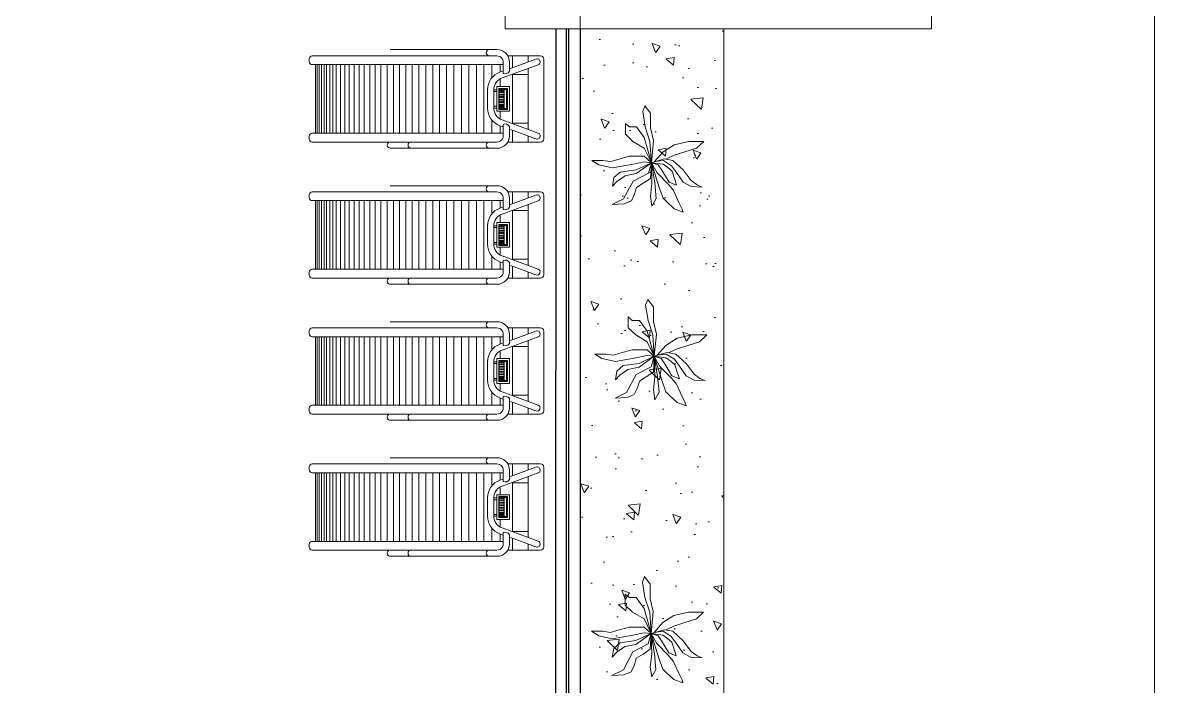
# Model space of a CAD drawing. Header units: metres. Extents: x -2 to 3328848, y -2 to 2725060.
# Drawn here: x 1663100.3 to 1663191, y 1362472.2 to 1362525.4 of the extents above; entities that cross this region are included whole.
import ezdxf

# ---------------------------------------------------------------- set-up
doc = ezdxf.new("R2010")
doc.units = ezdxf.units.M
doc.layers.get('0').update_dxf_attribs({"color": 253, "lineweight": 0})
for name, color, linetype, lineweight in [('arbolesss', 253, 'Continuous', 0), ('FIJO', 253, 'Continuous', 0), ('NOFIJO', 253, 'Continuous', 0), ('ventanas', 253, 'Continuous', 30)]:
    doc.layers.add(name, color=color, linetype=linetype, lineweight=lineweight)

# ---------------------------------------------------------------- blocks, each defined once
blk = doc.blocks.new('plantas 1')
for p, q in [((309.239, 154.758), (309.167, 154.643)), ((309.239, 154.58), (309.239, 154.758)), ((309.167, 154.643), (309.119, 154.427)), ((309.221, 154.456), (309.239, 154.58)), ((308.621, 154.249), (308.531, 154.432)), ((308.531, 154.432), (308.543, 154.24)), ((308.963, 154.403), (308.825, 154.427)), ((308.825, 154.427), (308.903, 154.355)), ((309.053, 154.302), (308.963, 154.403)), ((309.119, 154.427), (309.173, 154.124)), ((309.251, 154.355), (309.221, 154.456)), ((308.543, 154.24), (308.591, 154.124)), ((308.909, 154.096), (308.621, 154.249)), ((308.903, 154.355), (308.993, 154.225)), ((308.993, 154.225), (309.029, 154.048)), ((309.089, 154.048), (309.053, 154.302)), ((309.305, 154.158), (309.251, 154.355)), ((309.545, 154.1), (309.659, 154.22)), ((309.659, 154.22), (309.833, 154.22)), ((309.833, 154.22), (309.779, 154.158)), ((308.591, 154.124), (308.699, 154.072)), ((308.699, 154.072), (308.807, 154.043)), ((308.807, 154.043), (308.873, 153.932)), ((309.035, 153.851), (308.909, 154.096)), ((309.029, 154.048), (309.203, 153.803)), ((309.203, 153.803), (309.089, 154.048)), ((309.173, 154.124), (309.215, 153.918)), ((309.305, 153.918), (309.305, 154.158)), ((309.437, 153.918), (309.545, 154.1)), ((309.779, 154.043), (309.605, 153.918)), ((309.779, 154.158), (309.779, 154.043)), ((308.873, 153.932), (308.951, 153.817)), ((309.203, 153.803), (309.035, 153.851)), ((309.305, 153.918), (309.203, 153.803)), ((309.215, 153.918), (309.203, 153.803)), ((309.437, 153.918), (309.203, 153.803)), ((309.605, 153.918), (309.203, 153.803)), ((309.545, 153.827), (309.779, 153.904)), ((309.779, 153.904), (310.025, 153.942)), ((310.115, 153.908), (309.995, 153.817)), ((310.025, 153.942), (310.115, 153.908)), ((308.507, 153.793), (308.663, 153.817)), ((308.627, 153.726), (308.507, 153.793)), ((308.879, 153.75), (308.627, 153.726)), ((308.807, 153.678), (308.633, 153.616)), ((308.663, 153.817), (308.873, 153.793)), ((309.203, 153.803), (308.807, 153.678)), ((308.849, 153.524), (309.041, 153.712)), ((308.873, 153.793), (309.203, 153.803)), ((309.203, 153.803), (308.879, 153.75)), ((308.951, 153.817), (309.203, 153.803)), ((309.041, 153.712), (309.203, 153.803)), ((309.167, 153.692), (309.083, 153.635)), ((309.203, 153.803), (309.167, 153.692)), ((309.179, 153.616), (309.203, 153.803)), ((309.203, 153.803), (309.545, 153.827)), ((309.203, 153.803), (309.263, 153.596)), ((309.557, 153.769), (309.203, 153.803)), ((309.239, 153.611), (309.221, 153.755)), ((309.221, 153.755), (309.377, 153.616)), ((309.761, 153.817), (309.557, 153.769)), ((309.995, 153.817), (309.761, 153.817)), ((308.579, 153.563), (308.465, 153.438)), ((308.633, 153.616), (308.579, 153.563)), ((308.759, 153.448), (308.849, 153.524)), ((308.891, 153.52), (308.843, 153.4)), ((309.083, 153.635), (308.891, 153.52)), ((308.915, 153.424), (309.065, 153.472)), ((309.047, 153.4), (309.155, 153.481)), ((309.065, 153.472), (309.125, 153.539)), ((309.125, 153.539), (309.179, 153.616)), ((309.155, 153.481), (309.239, 153.611)), ((309.263, 153.596), (309.239, 153.457)), ((309.323, 153.438), (309.263, 153.563)), ((309.377, 153.616), (309.491, 153.438)), ((308.465, 153.438), (308.411, 153.294)), ((308.411, 153.294), (308.459, 153.308)), ((308.459, 153.308), (308.567, 153.361)), ((308.567, 153.361), (308.759, 153.448)), ((308.819, 153.164), (308.891, 153.294)), ((308.843, 153.4), (308.915, 153.424)), ((308.891, 153.294), (309.047, 153.4)), ((309.089, 153.294), (308.915, 153.164)), ((309.239, 153.457), (309.089, 153.294)), ((309.377, 153.265), (309.323, 153.438)), ((309.491, 153.438), (309.545, 153.203)), ((308.813, 152.987), (308.819, 153.164)), ((308.915, 153.164), (308.843, 153.064)), ((309.437, 153.078), (309.377, 153.265)), ((309.545, 153.203), (309.545, 152.963)), ((308.843, 153.064), (308.813, 152.987)), ((309.545, 152.963), (309.437, 153.078))]:
    blk.add_line(p, q)

msp = doc.modelspace()

# ---------------------------------------------------------------- hatches: boundary and pattern name
at = {"ltscale": 0.02, "true_color": 0x136734}
h = msp.add_hatch(dxfattribs=at)
h.set_pattern_fill('AR-CONC', color=116, scale=0.04, angle=90)
h.set_pattern_definition([(140, (1689534.059, 1346165.974), (0.6375634, 7.2873868), [0.762, -8.382]), (85, (1689534.059, 1346165.974), (-7.6422738, -1.4097369), [0.6096, -6.7056234]), (190.451445, (1689534.112, 1346166.581), (-7.00471, 5.8776499), [0.6476004, -7.1236098]), (136.1842, (1689532.027, 1346165.974), (1.681693, 10.8431616), [1.143, -12.573]), (186.635558, (1689532.167, 1346166.877), (-9.897045, 9.4961654), [0.971401, -10.6854243]), (81.18415, (1689532.027, 1346165.974), (-9.897045, 9.4961654), [0.9143987, -10.0583893]), (111, (1689532.535, 1346166.99), (4.0906079, 6.0645757), [0.762, -8.382]), (56, (1689532.535, 1346166.99), (-7.3675186, 2.4720811), [0.6096, -6.7056]), (161.451445, (1689532.876, 1346167.495), (-3.2769108, 8.5366568), [0.6476004, -7.1235975]), (127.5, (1689534.0588, 1346165.9738), (-3.38220155, 0.12354413), [0, -6.62432, 0, -6.8072, 0, -6.731]), (97.5, (1689534.0588, 1346165.9738), (-4.007223, 2.6727865), [0, -3.88112, 0, -6.47192, 0, -2.5654]), (57.5, (1689534.0588, 1346163.708), (0.22914976, 5.4236238), [0, -2.54, 0, -7.9248, 0, -10.5156]), (47.5, (1689534.059, 1346162.692), (-1.01705964, 5.92516726), [0, -3.302, 0, -5.26288, 0, -7.4676])])
h.paths.add_polyline_path([(1663145.002, 1362414.942), (1663156.512, 1362414.942), (1663156.512, 1362524.932), (1663145.002, 1362524.935)])

# ---------------------------------------------------------------- linework, layer by layer
at = {"ltscale": 0.02}
for p, q in [((1663191.022, 1362379.935), (1663191.022, 1362599.935)), ((1663191.022, 1362524.935), (1663191.022, 1362543.935)), ((1663173.149, 1362524.927), (1663173.148, 1362527.435)), ((1663145.002, 1362524.935), (1663173.149, 1362524.927))]:
    msp.add_line(p, q, dxfattribs=at)
msp.add_line((1663143.004, 1362454.935), (1663143.064, 1362524.935))
msp.add_lwpolyline([(1663191.022, 1362379.935), (1663191.022, 1362599.935), (1662791.022, 1362599.935), (1662791.022, 1362379.935)], close=True)
msp.add_lwpolyline([(1663145.002, 1362414.942), (1663145.002, 1362524.935), (1663156.512, 1362524.932), (1663156.512, 1362414.942)], close=True, dxfattribs=at)
at = {"layer": 'FIJO'}
for p, q in [((1663139.586, 1362521.837), (1663139.586, 1362522.77)), ((1663140.836, 1362522.292), (1663140.836, 1362522.77)), ((1663123.786, 1362516.57), (1663123.786, 1362522.07)), ((1663123.936, 1362522.07), (1663123.936, 1362516.57)), ((1663124.086, 1362522.07), (1663124.086, 1362516.57)), ((1663124.286, 1362522.07), (1663124.286, 1362516.57)), ((1663124.486, 1362522.07), (1663124.486, 1362516.57)), ((1663124.686, 1362522.07), (1663124.686, 1362516.57)), ((1663124.936, 1362522.07), (1663124.936, 1362516.57)), ((1663125.186, 1362522.07), (1663125.186, 1362516.57)), ((1663125.436, 1362522.07), (1663125.436, 1362516.57)), ((1663125.786, 1362522.07), (1663125.786, 1362516.57)), ((1663126.136, 1362522.07), (1663126.136, 1362516.57)), ((1663126.486, 1362522.07), (1663126.486, 1362516.57)), ((1663126.886, 1362522.07), (1663126.886, 1362516.57)), ((1663127.286, 1362522.07), (1663127.286, 1362516.57)), ((1663127.686, 1362522.07), (1663127.686, 1362516.57)), ((1663128.136, 1362522.07), (1663128.136, 1362516.57)), ((1663128.586, 1362522.07), (1663128.586, 1362516.57)), ((1663129.036, 1362522.07), (1663129.036, 1362516.57)), ((1663129.536, 1362522.07), (1663129.536, 1362516.57)), ((1663130.036, 1362522.07), (1663130.036, 1362516.57)), ((1663130.536, 1362522.07), (1663130.536, 1362516.57)), ((1663131.036, 1362522.07), (1663131.036, 1362516.57)), ((1663131.536, 1362522.07), (1663131.536, 1362516.57)), ((1663132.086, 1362522.07), (1663132.086, 1362516.57)), ((1663132.636, 1362522.07), (1663132.636, 1362516.548)), ((1663133.186, 1362522.07), (1663133.186, 1362516.569)), ((1663133.736, 1362522.07), (1663133.736, 1362516.57)), ((1663134.286, 1362522.07), (1663134.286, 1362516.57)), ((1663134.886, 1362522.07), (1663134.886, 1362516.57)), ((1663135.486, 1362522.07), (1663135.486, 1362516.57)), ((1663136.086, 1362522.07), (1663136.086, 1362516.57)), ((1663136.686, 1362522.07), (1663136.686, 1362516.57)), ((1663137.286, 1362522.07), (1663137.286, 1362516.57)), ((1663137.936, 1362522.07), (1663137.936, 1362521.022)), ((1663138.586, 1362522.07), (1663138.586, 1362521.473)), ((1663138.586, 1362520.925), (1663138.586, 1362520.309)), ((1663139.586, 1362517.334), (1663139.586, 1362521.305)), ((1663140.836, 1362521.27), (1663139.586, 1362521.27)), ((1663138.336, 1362519.909), (1663138.086, 1362519.909)), ((1663138.336, 1362518.73), (1663138.086, 1362518.73)), ((1663138.586, 1362518.33), (1663138.586, 1362517.714)), ((1663137.936, 1362517.617), (1663137.936, 1362516.57)), ((1663138.586, 1362517.166), (1663138.586, 1362516.57)), ((1663140.836, 1362517.37), (1663139.586, 1362517.37)), ((1663139.586, 1362516.802), (1663139.586, 1362515.87)), ((1663140.836, 1362516.347), (1663140.836, 1362515.87)), ((1663139.586, 1362510.937), (1663139.586, 1362511.87)), ((1663140.836, 1362511.392), (1663140.836, 1362511.87)), ((1663123.786, 1362505.67), (1663123.786, 1362511.17)), ((1663123.936, 1362511.17), (1663123.936, 1362505.67)), ((1663124.086, 1362511.17), (1663124.086, 1362505.67)), ((1663124.286, 1362511.17), (1663124.286, 1362505.67)), ((1663124.486, 1362511.17), (1663124.486, 1362505.67)), ((1663124.686, 1362511.17), (1663124.686, 1362505.67)), ((1663124.936, 1362511.17), (1663124.936, 1362505.67)), ((1663125.186, 1362511.17), (1663125.186, 1362505.67)), ((1663125.436, 1362511.17), (1663125.436, 1362505.67)), ((1663125.786, 1362511.17), (1663125.786, 1362505.67)), ((1663126.136, 1362511.17), (1663126.136, 1362505.67)), ((1663126.486, 1362511.17), (1663126.486, 1362505.67)), ((1663126.886, 1362511.17), (1663126.886, 1362505.67)), ((1663127.286, 1362511.17), (1663127.286, 1362505.67)), ((1663127.686, 1362511.17), (1663127.686, 1362505.67)), ((1663128.136, 1362511.17), (1663128.136, 1362505.67)), ((1663128.586, 1362511.17), (1663128.586, 1362505.67)), ((1663129.036, 1362511.17), (1663129.036, 1362505.67)), ((1663129.536, 1362511.17), (1663129.536, 1362505.67)), ((1663130.036, 1362511.17), (1663130.036, 1362505.67)), ((1663130.536, 1362511.17), (1663130.536, 1362505.67)), ((1663131.036, 1362511.17), (1663131.036, 1362505.67)), ((1663131.536, 1362511.17), (1663131.536, 1362505.67)), ((1663132.086, 1362511.17), (1663132.086, 1362505.67)), ((1663132.636, 1362511.17), (1663132.636, 1362505.648)), ((1663133.186, 1362511.17), (1663133.186, 1362505.669)), ((1663133.736, 1362511.17), (1663133.736, 1362505.67)), ((1663134.286, 1362511.17), (1663134.286, 1362505.67)), ((1663134.886, 1362511.17), (1663134.886, 1362505.67)), ((1663135.486, 1362511.17), (1663135.486, 1362505.67)), ((1663136.086, 1362511.17), (1663136.086, 1362505.67)), ((1663136.686, 1362511.17), (1663136.686, 1362505.67)), ((1663137.286, 1362511.17), (1663137.286, 1362505.67)), ((1663137.936, 1362511.17), (1663137.936, 1362510.122)), ((1663138.586, 1362511.17), (1663138.586, 1362510.573)), ((1663138.586, 1362510.025), (1663138.586, 1362509.409)), ((1663139.586, 1362506.434), (1663139.586, 1362510.405)), ((1663140.836, 1362510.37), (1663139.586, 1362510.37)), ((1663138.336, 1362509.009), (1663138.086, 1362509.009)), ((1663138.336, 1362507.83), (1663138.086, 1362507.83)), ((1663138.586, 1362507.43), (1663138.586, 1362506.814)), ((1663137.936, 1362506.717), (1663137.936, 1362505.67)), ((1663138.586, 1362506.266), (1663138.586, 1362505.67)), ((1663140.836, 1362506.47), (1663139.586, 1362506.47)), ((1663139.586, 1362505.902), (1663139.586, 1362504.97)), ((1663140.836, 1362505.447), (1663140.836, 1362504.97)), ((1663139.586, 1362500.037), (1663139.586, 1362500.97)), ((1663140.836, 1362500.492), (1663140.836, 1362500.97)), ((1663123.786, 1362494.77), (1663123.786, 1362500.27)), ((1663123.936, 1362500.27), (1663123.936, 1362494.77)), ((1663124.086, 1362500.27), (1663124.086, 1362494.77)), ((1663124.286, 1362500.27), (1663124.286, 1362494.77)), ((1663124.486, 1362500.27), (1663124.486, 1362494.77)), ((1663124.686, 1362500.27), (1663124.686, 1362494.77)), ((1663124.936, 1362500.27), (1663124.936, 1362494.77)), ((1663125.186, 1362500.27), (1663125.186, 1362494.77)), ((1663125.436, 1362500.27), (1663125.436, 1362494.77)), ((1663125.786, 1362500.27), (1663125.786, 1362494.77)), ((1663126.136, 1362500.27), (1663126.136, 1362494.77)), ((1663126.486, 1362500.27), (1663126.486, 1362494.77)), ((1663126.886, 1362500.27), (1663126.886, 1362494.77)), ((1663127.286, 1362500.27), (1663127.286, 1362494.77)), ((1663127.686, 1362500.27), (1663127.686, 1362494.77)), ((1663128.136, 1362500.27), (1663128.136, 1362494.77)), ((1663128.586, 1362500.27), (1663128.586, 1362494.77)), ((1663129.036, 1362500.27), (1663129.036, 1362494.77)), ((1663129.536, 1362500.27), (1663129.536, 1362494.77)), ((1663130.036, 1362500.27), (1663130.036, 1362494.77)), ((1663130.536, 1362500.27), (1663130.536, 1362494.77)), ((1663131.036, 1362500.27), (1663131.036, 1362494.77)), ((1663131.536, 1362500.27), (1663131.536, 1362494.77)), ((1663132.086, 1362500.27), (1663132.086, 1362494.77)), ((1663132.636, 1362500.27), (1663132.636, 1362494.748)), ((1663133.186, 1362500.27), (1663133.186, 1362494.769)), ((1663133.736, 1362500.27), (1663133.736, 1362494.77)), ((1663134.286, 1362500.27), (1663134.286, 1362494.77)), ((1663134.886, 1362500.27), (1663134.886, 1362494.77)), ((1663135.486, 1362500.27), (1663135.486, 1362494.77)), ((1663136.086, 1362500.27), (1663136.086, 1362494.77)), ((1663136.686, 1362500.27), (1663136.686, 1362494.77)), ((1663137.286, 1362500.27), (1663137.286, 1362494.77)), ((1663137.936, 1362500.27), (1663137.936, 1362499.222)), ((1663138.586, 1362500.27), (1663138.586, 1362499.673)), ((1663138.586, 1362499.125), (1663138.586, 1362498.509)), ((1663139.586, 1362495.534), (1663139.586, 1362499.505)), ((1663140.836, 1362499.47), (1663139.586, 1362499.47)), ((1663138.336, 1362498.109), (1663138.086, 1362498.109)), ((1663138.336, 1362496.93), (1663138.086, 1362496.93)), ((1663138.586, 1362496.53), (1663138.586, 1362495.914)), ((1663137.936, 1362495.817), (1663137.936, 1362494.77)), ((1663138.586, 1362495.366), (1663138.586, 1362494.77)), ((1663140.836, 1362495.57), (1663139.586, 1362495.57)), ((1663139.586, 1362495.002), (1663139.586, 1362494.07)), ((1663140.836, 1362494.547), (1663140.836, 1362494.07)), ((1663139.586, 1362489.137), (1663139.586, 1362490.07)), ((1663140.836, 1362489.592), (1663140.836, 1362490.07)), ((1663123.786, 1362483.87), (1663123.786, 1362489.37)), ((1663123.936, 1362489.37), (1663123.936, 1362483.87)), ((1663124.086, 1362489.37), (1663124.086, 1362483.87)), ((1663124.286, 1362489.37), (1663124.286, 1362483.87)), ((1663124.486, 1362489.37), (1663124.486, 1362483.87)), ((1663124.686, 1362489.37), (1663124.686, 1362483.87)), ((1663124.936, 1362489.37), (1663124.936, 1362483.87)), ((1663125.186, 1362489.37), (1663125.186, 1362483.87)), ((1663125.436, 1362489.37), (1663125.436, 1362483.87)), ((1663125.786, 1362489.37), (1663125.786, 1362483.87)), ((1663126.136, 1362489.37), (1663126.136, 1362483.87)), ((1663126.486, 1362489.37), (1663126.486, 1362483.87)), ((1663126.886, 1362489.37), (1663126.886, 1362483.87)), ((1663127.286, 1362489.37), (1663127.286, 1362483.87)), ((1663127.686, 1362489.37), (1663127.686, 1362483.87)), ((1663128.136, 1362489.37), (1663128.136, 1362483.87)), ((1663128.586, 1362489.37), (1663128.586, 1362483.87)), ((1663129.036, 1362489.37), (1663129.036, 1362483.87)), ((1663129.536, 1362489.37), (1663129.536, 1362483.87)), ((1663130.036, 1362489.37), (1663130.036, 1362483.87)), ((1663130.536, 1362489.37), (1663130.536, 1362483.87)), ((1663131.036, 1362489.37), (1663131.036, 1362483.87)), ((1663131.536, 1362489.37), (1663131.536, 1362483.87)), ((1663132.086, 1362489.37), (1663132.086, 1362483.87)), ((1663132.636, 1362489.37), (1663132.636, 1362483.848)), ((1663133.186, 1362489.37), (1663133.186, 1362483.869)), ((1663133.736, 1362489.37), (1663133.736, 1362483.87)), ((1663134.286, 1362489.37), (1663134.286, 1362483.87)), ((1663134.886, 1362489.37), (1663134.886, 1362483.87)), ((1663135.486, 1362489.37), (1663135.486, 1362483.87)), ((1663136.086, 1362489.37), (1663136.086, 1362483.87)), ((1663136.686, 1362489.37), (1663136.686, 1362483.87)), ((1663137.286, 1362489.37), (1663137.286, 1362483.87)), ((1663137.936, 1362489.37), (1663137.936, 1362488.322)), ((1663138.586, 1362489.37), (1663138.586, 1362488.773)), ((1663138.586, 1362488.225), (1663138.586, 1362487.609)), ((1663139.586, 1362484.634), (1663139.586, 1362488.605)), ((1663140.836, 1362488.57), (1663139.586, 1362488.57)), ((1663138.336, 1362487.209), (1663138.086, 1362487.209)), ((1663138.336, 1362486.03), (1663138.086, 1362486.03)), ((1663138.586, 1362485.63), (1663138.586, 1362485.014)), ((1663137.936, 1362484.917), (1663137.936, 1362483.87)), ((1663138.586, 1362484.466), (1663138.586, 1362483.87)), ((1663140.836, 1362484.67), (1663139.586, 1362484.67)), ((1663139.586, 1362484.102), (1663139.586, 1362483.17)), ((1663140.836, 1362483.647), (1663140.836, 1362483.17))]:
    msp.add_line(p, q, dxfattribs=at)
for points in [[(1663139.336, 1362521.535, -0.37383), (1663138.836, 1362521.353), (1663138.836, 1362522.27, 0.414214), (1663138.336, 1362522.77), (1663123.536, 1362522.77, 0.414214), (1663123.286, 1362522.52), (1663123.286, 1362522.32, 0.414214), (1663123.536, 1362522.07), (1663138.836, 1362522.07)], [(1663139.336, 1362521.535), (1663139.336, 1362522.27, 0.414214), (1663138.336, 1362523.27), (1663129.786, 1362523.27)], [(1663138.336, 1362520.059), (1663138.086, 1362520.059, -0.315299), (1663138.744, 1362520.999), (1663141.632, 1362522.05, 1), (1663141.461, 1362522.52), (1663139.336, 1362521.746)], [(1663139.202, 1362522.77), (1663141.836, 1362522.77, -0.414214), (1663142.086, 1362522.52), (1663142.086, 1362519.32), (1663142.086, 1362516.12, -0.414214), (1663141.836, 1362515.87), (1663139.202, 1362515.87)], [(1663138.836, 1362521.564), (1663138.572, 1362521.469, 0.315299), (1663137.586, 1362520.059), (1663137.586, 1362519.32), (1663137.586, 1362518.58, 0.315299), (1663138.572, 1362517.171), (1663138.836, 1362517.075)], [(1663138.086, 1362518.58, 0.315299), (1663138.744, 1362517.641), (1663141.632, 1362516.59, -1), (1663141.461, 1362516.12), (1663139.336, 1362516.893)], [(1663138.836, 1362516.57), (1663123.536, 1362516.57, 0.414214), (1663123.286, 1362516.32), (1663123.286, 1362516.12, 0.414214), (1663123.536, 1362515.87), (1663138.336, 1362515.87, 0.414214), (1663138.836, 1362516.37), (1663138.836, 1362517.286, -0.37383), (1663139.336, 1362517.104), (1663139.336, 1362516.37)], [(1663129.786, 1362515.87, 1), (1663129.786, 1362515.37), (1663138.336, 1362515.37, 0.414214), (1663139.336, 1362516.37)], [(1663139.336, 1362510.635, -0.37383), (1663138.836, 1362510.453), (1663138.836, 1362511.37, 0.414214), (1663138.336, 1362511.87), (1663123.536, 1362511.87, 0.414214), (1663123.286, 1362511.62), (1663123.286, 1362511.42, 0.414214), (1663123.536, 1362511.17), (1663138.836, 1362511.17)], [(1663139.336, 1362510.635), (1663139.336, 1362511.37, 0.414214), (1663138.336, 1362512.37), (1663129.786, 1362512.37)], [(1663138.336, 1362509.159), (1663138.086, 1362509.159, -0.315299), (1663138.744, 1362510.099), (1663141.632, 1362511.15, 1), (1663141.461, 1362511.62), (1663139.336, 1362510.846)], [(1663139.202, 1362511.87), (1663141.836, 1362511.87, -0.414214), (1663142.086, 1362511.62), (1663142.086, 1362508.42), (1663142.086, 1362505.22, -0.414214), (1663141.836, 1362504.97), (1663139.202, 1362504.97)], [(1663138.836, 1362510.664), (1663138.572, 1362510.569, 0.315299), (1663137.586, 1362509.159), (1663137.586, 1362508.42), (1663137.586, 1362507.68, 0.315299), (1663138.572, 1362506.271), (1663138.836, 1362506.175)], [(1663138.086, 1362507.68, 0.315299), (1663138.744, 1362506.741), (1663141.632, 1362505.69, -1), (1663141.461, 1362505.22), (1663139.336, 1362505.993)], [(1663138.836, 1362505.67), (1663123.536, 1362505.67, 0.414214), (1663123.286, 1362505.42), (1663123.286, 1362505.22, 0.414214), (1663123.536, 1362504.97), (1663138.336, 1362504.97, 0.414214), (1663138.836, 1362505.47), (1663138.836, 1362506.386, -0.37383), (1663139.336, 1362506.204), (1663139.336, 1362505.47)], [(1663129.786, 1362504.97, 1), (1663129.786, 1362504.47), (1663138.336, 1362504.47, 0.414214), (1663139.336, 1362505.47)], [(1663139.336, 1362499.735, -0.37383), (1663138.836, 1362499.553), (1663138.836, 1362500.47, 0.414214), (1663138.336, 1362500.97), (1663123.536, 1362500.97, 0.414214), (1663123.286, 1362500.72), (1663123.286, 1362500.52, 0.414214), (1663123.536, 1362500.27), (1663138.836, 1362500.27)], [(1663139.336, 1362499.735), (1663139.336, 1362500.47, 0.414214), (1663138.336, 1362501.47), (1663129.786, 1362501.47)], [(1663138.336, 1362498.259), (1663138.086, 1362498.259, -0.315299), (1663138.744, 1362499.199), (1663141.632, 1362500.25, 1), (1663141.461, 1362500.72), (1663139.336, 1362499.946)], [(1663139.202, 1362500.97), (1663141.836, 1362500.97, -0.414214), (1663142.086, 1362500.72), (1663142.086, 1362497.52), (1663142.086, 1362494.32, -0.414214), (1663141.836, 1362494.07), (1663139.202, 1362494.07)], [(1663138.836, 1362499.764), (1663138.572, 1362499.669, 0.315299), (1663137.586, 1362498.259), (1663137.586, 1362497.52), (1663137.586, 1362496.78, 0.315299), (1663138.572, 1362495.371), (1663138.836, 1362495.275)], [(1663138.086, 1362496.78, 0.315299), (1663138.744, 1362495.841), (1663141.632, 1362494.79, -1), (1663141.461, 1362494.32), (1663139.336, 1362495.093)], [(1663138.836, 1362494.77), (1663123.536, 1362494.77, 0.414214), (1663123.286, 1362494.52), (1663123.286, 1362494.32, 0.414214), (1663123.536, 1362494.07), (1663138.336, 1362494.07, 0.414214), (1663138.836, 1362494.57), (1663138.836, 1362495.486, -0.37383), (1663139.336, 1362495.304), (1663139.336, 1362494.57)], [(1663129.786, 1362494.07, 1), (1663129.786, 1362493.57), (1663138.336, 1362493.57, 0.414214), (1663139.336, 1362494.57)], [(1663139.336, 1362488.835, -0.37383), (1663138.836, 1362488.653), (1663138.836, 1362489.57, 0.414214), (1663138.336, 1362490.07), (1663123.536, 1362490.07, 0.414214), (1663123.286, 1362489.82), (1663123.286, 1362489.62, 0.414214), (1663123.536, 1362489.37), (1663138.836, 1362489.37)], [(1663139.336, 1362488.835), (1663139.336, 1362489.57, 0.414214), (1663138.336, 1362490.57), (1663129.786, 1362490.57)], [(1663138.336, 1362487.359), (1663138.086, 1362487.359, -0.315299), (1663138.744, 1362488.299), (1663141.632, 1362489.35, 1), (1663141.461, 1362489.82), (1663139.336, 1362489.046)], [(1663139.202, 1362490.07), (1663141.836, 1362490.07, -0.414214), (1663142.086, 1362489.82), (1663142.086, 1362486.62), (1663142.086, 1362483.42, -0.414214), (1663141.836, 1362483.17), (1663139.202, 1362483.17)], [(1663138.836, 1362488.864), (1663138.572, 1362488.769, 0.315299), (1663137.586, 1362487.359), (1663137.586, 1362486.62), (1663137.586, 1362485.88, 0.315299), (1663138.572, 1362484.471), (1663138.836, 1362484.375)], [(1663138.086, 1362485.88, 0.315299), (1663138.744, 1362484.941), (1663141.632, 1362483.89, -1), (1663141.461, 1362483.42), (1663139.336, 1362484.193)], [(1663138.836, 1362483.87), (1663123.536, 1362483.87, 0.414214), (1663123.286, 1362483.62), (1663123.286, 1362483.42, 0.414214), (1663123.536, 1362483.17), (1663138.336, 1362483.17, 0.414214), (1663138.836, 1362483.67), (1663138.836, 1362484.586, -0.37383), (1663139.336, 1362484.404), (1663139.336, 1362483.67)], [(1663129.786, 1362483.17, 1), (1663129.786, 1362482.67), (1663138.336, 1362482.67, 0.414214), (1663139.336, 1362483.67)]]:
    msp.add_lwpolyline(points, format="xyb", dxfattribs=at)
for points in [[(1663140.836, 1362521.76), (1663140.836, 1362519.32), (1663140.836, 1362516.879)], [(1663138.086, 1362520.059), (1663138.086, 1362519.32), (1663138.086, 1362518.58), (1663138.336, 1362518.58)], [(1663140.836, 1362510.86), (1663140.836, 1362508.42), (1663140.836, 1362505.979)], [(1663138.086, 1362509.159), (1663138.086, 1362508.42), (1663138.086, 1362507.68), (1663138.336, 1362507.68)], [(1663140.836, 1362499.96), (1663140.836, 1362497.52), (1663140.836, 1362495.079)], [(1663138.086, 1362498.259), (1663138.086, 1362497.52), (1663138.086, 1362496.78), (1663138.336, 1362496.78)], [(1663140.836, 1362489.06), (1663140.836, 1362486.62), (1663140.836, 1362484.179)], [(1663138.086, 1362487.359), (1663138.086, 1362486.62), (1663138.086, 1362485.88), (1663138.336, 1362485.88)]]:
    msp.add_lwpolyline(points, dxfattribs=at)
for points in [[(1663138.336, 1362520.309), (1663139.336, 1362520.309), (1663139.336, 1362519.32), (1663139.336, 1362518.33), (1663138.336, 1362518.33), (1663138.336, 1362519.32)], [(1663139.186, 1362520.159), (1663138.486, 1362520.159), (1663138.486, 1362519.32), (1663138.486, 1362518.48), (1663139.186, 1362518.48), (1663139.186, 1362519.32)], [(1663138.611, 1362520.084), (1663138.536, 1362520.084), (1663138.536, 1362520.009), (1663138.611, 1362520.009)], [(1663138.611, 1362519.83), (1663138.536, 1362519.83), (1663138.536, 1362519.905), (1663138.611, 1362519.905)], [(1663138.611, 1362519.63), (1663138.536, 1362519.63), (1663138.536, 1362519.705), (1663138.611, 1362519.705)], [(1663138.736, 1362520.084), (1663138.661, 1362520.084), (1663138.661, 1362520.009), (1663138.736, 1362520.009)], [(1663138.736, 1362519.83), (1663138.661, 1362519.83), (1663138.661, 1362519.905), (1663138.736, 1362519.905)], [(1663138.736, 1362519.63), (1663138.661, 1362519.63), (1663138.661, 1362519.705), (1663138.736, 1362519.705)], [(1663138.861, 1362520.084), (1663138.786, 1362520.084), (1663138.786, 1362520.009), (1663138.861, 1362520.009)], [(1663138.861, 1362519.83), (1663138.786, 1362519.83), (1663138.786, 1362519.905), (1663138.861, 1362519.905)], [(1663138.861, 1362519.63), (1663138.786, 1362519.63), (1663138.786, 1362519.705), (1663138.861, 1362519.705)], [(1663139.103, 1362520.084), (1663138.911, 1362520.084), (1663138.911, 1362518.555), (1663139.103, 1362518.555)], [(1663138.611, 1362519.43), (1663138.536, 1362519.43), (1663138.536, 1362519.505), (1663138.611, 1362519.505)], [(1663138.611, 1362519.23), (1663138.536, 1362519.23), (1663138.536, 1362519.305), (1663138.611, 1362519.305)], [(1663138.611, 1362519.03), (1663138.536, 1362519.03), (1663138.536, 1362519.105), (1663138.611, 1362519.105)], [(1663138.611, 1362518.83), (1663138.536, 1362518.83), (1663138.536, 1362518.905), (1663138.611, 1362518.905)], [(1663138.611, 1362518.555), (1663138.536, 1362518.555), (1663138.536, 1362518.786), (1663138.611, 1362518.786)], [(1663138.736, 1362519.43), (1663138.661, 1362519.43), (1663138.661, 1362519.505), (1663138.736, 1362519.505)], [(1663138.736, 1362519.23), (1663138.661, 1362519.23), (1663138.661, 1362519.305), (1663138.736, 1362519.305)], [(1663138.736, 1362519.03), (1663138.661, 1362519.03), (1663138.661, 1362519.105), (1663138.736, 1362519.105)], [(1663138.736, 1362518.83), (1663138.661, 1362518.83), (1663138.661, 1362518.905), (1663138.736, 1362518.905)], [(1663138.736, 1362518.555), (1663138.661, 1362518.555), (1663138.661, 1362518.786), (1663138.736, 1362518.786)], [(1663138.861, 1362519.43), (1663138.786, 1362519.43), (1663138.786, 1362519.505), (1663138.861, 1362519.505)], [(1663138.861, 1362519.23), (1663138.786, 1362519.23), (1663138.786, 1362519.305), (1663138.861, 1362519.305)], [(1663138.861, 1362519.03), (1663138.786, 1362519.03), (1663138.786, 1362519.105), (1663138.861, 1362519.105)], [(1663138.861, 1362518.83), (1663138.786, 1362518.83), (1663138.786, 1362518.905), (1663138.861, 1362518.905)], [(1663138.861, 1362518.555), (1663138.786, 1362518.555), (1663138.786, 1362518.786), (1663138.861, 1362518.786)], [(1663138.336, 1362509.409), (1663139.336, 1362509.409), (1663139.336, 1362508.42), (1663139.336, 1362507.43), (1663138.336, 1362507.43), (1663138.336, 1362508.42)], [(1663139.186, 1362509.259), (1663138.486, 1362509.259), (1663138.486, 1362508.42), (1663138.486, 1362507.58), (1663139.186, 1362507.58), (1663139.186, 1362508.42)], [(1663138.611, 1362509.184), (1663138.536, 1362509.184), (1663138.536, 1362509.109), (1663138.611, 1362509.109)], [(1663138.611, 1362508.93), (1663138.536, 1362508.93), (1663138.536, 1362509.005), (1663138.611, 1362509.005)], [(1663138.736, 1362509.184), (1663138.661, 1362509.184), (1663138.661, 1362509.109), (1663138.736, 1362509.109)], [(1663138.736, 1362508.93), (1663138.661, 1362508.93), (1663138.661, 1362509.005), (1663138.736, 1362509.005)], [(1663138.861, 1362509.184), (1663138.786, 1362509.184), (1663138.786, 1362509.109), (1663138.861, 1362509.109)], [(1663138.861, 1362508.93), (1663138.786, 1362508.93), (1663138.786, 1362509.005), (1663138.861, 1362509.005)], [(1663139.103, 1362509.184), (1663138.911, 1362509.184), (1663138.911, 1362507.655), (1663139.103, 1362507.655)], [(1663138.611, 1362508.73), (1663138.536, 1362508.73), (1663138.536, 1362508.805), (1663138.611, 1362508.805)], [(1663138.611, 1362508.53), (1663138.536, 1362508.53), (1663138.536, 1362508.605), (1663138.611, 1362508.605)], [(1663138.611, 1362508.33), (1663138.536, 1362508.33), (1663138.536, 1362508.405), (1663138.611, 1362508.405)], [(1663138.611, 1362508.13), (1663138.536, 1362508.13), (1663138.536, 1362508.205), (1663138.611, 1362508.205)], [(1663138.611, 1362507.93), (1663138.536, 1362507.93), (1663138.536, 1362508.005), (1663138.611, 1362508.005)], [(1663138.736, 1362508.73), (1663138.661, 1362508.73), (1663138.661, 1362508.805), (1663138.736, 1362508.805)], [(1663138.736, 1362508.53), (1663138.661, 1362508.53), (1663138.661, 1362508.605), (1663138.736, 1362508.605)], [(1663138.736, 1362508.33), (1663138.661, 1362508.33), (1663138.661, 1362508.405), (1663138.736, 1362508.405)], [(1663138.736, 1362508.13), (1663138.661, 1362508.13), (1663138.661, 1362508.205), (1663138.736, 1362508.205)], [(1663138.736, 1362507.93), (1663138.661, 1362507.93), (1663138.661, 1362508.005), (1663138.736, 1362508.005)], [(1663138.861, 1362508.73), (1663138.786, 1362508.73), (1663138.786, 1362508.805), (1663138.861, 1362508.805)], [(1663138.861, 1362508.53), (1663138.786, 1362508.53), (1663138.786, 1362508.605), (1663138.861, 1362508.605)], [(1663138.861, 1362508.33), (1663138.786, 1362508.33), (1663138.786, 1362508.405), (1663138.861, 1362508.405)], [(1663138.861, 1362508.13), (1663138.786, 1362508.13), (1663138.786, 1362508.205), (1663138.861, 1362508.205)], [(1663138.861, 1362507.93), (1663138.786, 1362507.93), (1663138.786, 1362508.005), (1663138.861, 1362508.005)], [(1663138.611, 1362507.655), (1663138.536, 1362507.655), (1663138.536, 1362507.886), (1663138.611, 1362507.886)], [(1663138.736, 1362507.655), (1663138.661, 1362507.655), (1663138.661, 1362507.886), (1663138.736, 1362507.886)], [(1663138.861, 1362507.655), (1663138.786, 1362507.655), (1663138.786, 1362507.886), (1663138.861, 1362507.886)], [(1663138.336, 1362498.509), (1663139.336, 1362498.509), (1663139.336, 1362497.52), (1663139.336, 1362496.53), (1663138.336, 1362496.53), (1663138.336, 1362497.52)], [(1663139.186, 1362498.359), (1663138.486, 1362498.359), (1663138.486, 1362497.52), (1663138.486, 1362496.68), (1663139.186, 1362496.68), (1663139.186, 1362497.52)], [(1663138.611, 1362498.284), (1663138.536, 1362498.284), (1663138.536, 1362498.209), (1663138.611, 1362498.209)], [(1663138.611, 1362498.03), (1663138.536, 1362498.03), (1663138.536, 1362498.105), (1663138.611, 1362498.105)], [(1663138.736, 1362498.284), (1663138.661, 1362498.284), (1663138.661, 1362498.209), (1663138.736, 1362498.209)], [(1663138.736, 1362498.03), (1663138.661, 1362498.03), (1663138.661, 1362498.105), (1663138.736, 1362498.105)], [(1663138.861, 1362498.284), (1663138.786, 1362498.284), (1663138.786, 1362498.209), (1663138.861, 1362498.209)], [(1663138.861, 1362498.03), (1663138.786, 1362498.03), (1663138.786, 1362498.105), (1663138.861, 1362498.105)], [(1663139.103, 1362498.284), (1663138.911, 1362498.284), (1663138.911, 1362496.755), (1663139.103, 1362496.755)], [(1663138.611, 1362497.83), (1663138.536, 1362497.83), (1663138.536, 1362497.905), (1663138.611, 1362497.905)], [(1663138.611, 1362497.63), (1663138.536, 1362497.63), (1663138.536, 1362497.705), (1663138.611, 1362497.705)], [(1663138.611, 1362497.43), (1663138.536, 1362497.43), (1663138.536, 1362497.505), (1663138.611, 1362497.505)], [(1663138.611, 1362497.23), (1663138.536, 1362497.23), (1663138.536, 1362497.305), (1663138.611, 1362497.305)], [(1663138.611, 1362497.03), (1663138.536, 1362497.03), (1663138.536, 1362497.105), (1663138.611, 1362497.105)], [(1663138.736, 1362497.83), (1663138.661, 1362497.83), (1663138.661, 1362497.905), (1663138.736, 1362497.905)], [(1663138.736, 1362497.63), (1663138.661, 1362497.63), (1663138.661, 1362497.705), (1663138.736, 1362497.705)], [(1663138.736, 1362497.43), (1663138.661, 1362497.43), (1663138.661, 1362497.505), (1663138.736, 1362497.505)], [(1663138.736, 1362497.23), (1663138.661, 1362497.23), (1663138.661, 1362497.305), (1663138.736, 1362497.305)], [(1663138.736, 1362497.03), (1663138.661, 1362497.03), (1663138.661, 1362497.105), (1663138.736, 1362497.105)], [(1663138.861, 1362497.83), (1663138.786, 1362497.83), (1663138.786, 1362497.905), (1663138.861, 1362497.905)], [(1663138.861, 1362497.63), (1663138.786, 1362497.63), (1663138.786, 1362497.705), (1663138.861, 1362497.705)], [(1663138.861, 1362497.43), (1663138.786, 1362497.43), (1663138.786, 1362497.505), (1663138.861, 1362497.505)], [(1663138.861, 1362497.23), (1663138.786, 1362497.23), (1663138.786, 1362497.305), (1663138.861, 1362497.305)], [(1663138.861, 1362497.03), (1663138.786, 1362497.03), (1663138.786, 1362497.105), (1663138.861, 1362497.105)], [(1663138.611, 1362496.755), (1663138.536, 1362496.755), (1663138.536, 1362496.986), (1663138.611, 1362496.986)], [(1663138.736, 1362496.755), (1663138.661, 1362496.755), (1663138.661, 1362496.986), (1663138.736, 1362496.986)], [(1663138.861, 1362496.755), (1663138.786, 1362496.755), (1663138.786, 1362496.986), (1663138.861, 1362496.986)], [(1663138.336, 1362487.609), (1663139.336, 1362487.609), (1663139.336, 1362486.62), (1663139.336, 1362485.63), (1663138.336, 1362485.63), (1663138.336, 1362486.62)], [(1663139.186, 1362487.459), (1663138.486, 1362487.459), (1663138.486, 1362486.62), (1663138.486, 1362485.78), (1663139.186, 1362485.78), (1663139.186, 1362486.62)], [(1663138.611, 1362487.384), (1663138.536, 1362487.384), (1663138.536, 1362487.309), (1663138.611, 1362487.309)], [(1663138.611, 1362487.13), (1663138.536, 1362487.13), (1663138.536, 1362487.205), (1663138.611, 1362487.205)], [(1663138.736, 1362487.384), (1663138.661, 1362487.384), (1663138.661, 1362487.309), (1663138.736, 1362487.309)], [(1663138.736, 1362487.13), (1663138.661, 1362487.13), (1663138.661, 1362487.205), (1663138.736, 1362487.205)], [(1663138.861, 1362487.384), (1663138.786, 1362487.384), (1663138.786, 1362487.309), (1663138.861, 1362487.309)], [(1663138.861, 1362487.13), (1663138.786, 1362487.13), (1663138.786, 1362487.205), (1663138.861, 1362487.205)], [(1663139.103, 1362487.384), (1663138.911, 1362487.384), (1663138.911, 1362485.855), (1663139.103, 1362485.855)], [(1663138.611, 1362486.93), (1663138.536, 1362486.93), (1663138.536, 1362487.005), (1663138.611, 1362487.005)], [(1663138.611, 1362486.73), (1663138.536, 1362486.73), (1663138.536, 1362486.805), (1663138.611, 1362486.805)], [(1663138.611, 1362486.53), (1663138.536, 1362486.53), (1663138.536, 1362486.605), (1663138.611, 1362486.605)], [(1663138.611, 1362486.33), (1663138.536, 1362486.33), (1663138.536, 1362486.405), (1663138.611, 1362486.405)], [(1663138.611, 1362486.13), (1663138.536, 1362486.13), (1663138.536, 1362486.205), (1663138.611, 1362486.205)], [(1663138.736, 1362486.93), (1663138.661, 1362486.93), (1663138.661, 1362487.005), (1663138.736, 1362487.005)], [(1663138.736, 1362486.73), (1663138.661, 1362486.73), (1663138.661, 1362486.805), (1663138.736, 1362486.805)], [(1663138.736, 1362486.53), (1663138.661, 1362486.53), (1663138.661, 1362486.605), (1663138.736, 1362486.605)], [(1663138.736, 1362486.33), (1663138.661, 1362486.33), (1663138.661, 1362486.405), (1663138.736, 1362486.405)], [(1663138.736, 1362486.13), (1663138.661, 1362486.13), (1663138.661, 1362486.205), (1663138.736, 1362486.205)], [(1663138.861, 1362486.93), (1663138.786, 1362486.93), (1663138.786, 1362487.005), (1663138.861, 1362487.005)], [(1663138.861, 1362486.73), (1663138.786, 1362486.73), (1663138.786, 1362486.805), (1663138.861, 1362486.805)], [(1663138.861, 1362486.53), (1663138.786, 1362486.53), (1663138.786, 1362486.605), (1663138.861, 1362486.605)], [(1663138.861, 1362486.33), (1663138.786, 1362486.33), (1663138.786, 1362486.405), (1663138.861, 1362486.405)], [(1663138.861, 1362486.13), (1663138.786, 1362486.13), (1663138.786, 1362486.205), (1663138.861, 1362486.205)], [(1663138.611, 1362485.855), (1663138.536, 1362485.855), (1663138.536, 1362486.086), (1663138.611, 1362486.086)], [(1663138.736, 1362485.855), (1663138.661, 1362485.855), (1663138.661, 1362486.086), (1663138.736, 1362486.086)], [(1663138.861, 1362485.855), (1663138.786, 1362485.855), (1663138.786, 1362486.086), (1663138.861, 1362486.086)]]:
    msp.add_lwpolyline(points, close=True, dxfattribs=at)
for centre in [(1663137.727, 1362523.02), (1663131.462, 1362515.62), (1663137.727, 1362515.62), (1663137.727, 1362512.12), (1663131.462, 1362504.72), (1663137.727, 1362504.72), (1663137.727, 1362501.22), (1663131.462, 1362493.82), (1663137.727, 1362493.82), (1663137.727, 1362490.32), (1663131.462, 1362482.92), (1663137.727, 1362482.92)]:
    msp.add_arc(centre, 0.25, 90, 270, dxfattribs=at)
at = {"layer": 'NOFIJO', "ltscale": 0.02}
msp.add_lwpolyline([(1663145.002, 1362524.935), (1663145.002, 1362527.435), (1663139.002, 1362527.435), (1663139.002, 1362524.935)], close=True, dxfattribs=at)
at = {"layer": 'ventanas', "ltscale": 0.2}
for p, q in [((1663143.064, 1362524.935), (1663143.004, 1362454.935)), ((1663143.882, 1362524.935), (1663143.882, 1362454.935)), ((1663144.082, 1362524.935), (1663144.082, 1362454.935)), ((1663145.002, 1362524.935), (1663145.002, 1362454.935))]:
    msp.add_line(p, q, dxfattribs=at)

# ---------------------------------------------------------------- block references
at = {"layer": 'arbolesss', "xscale": 5, "yscale": 5, "zscale": 5, "rotation": 90}
for p in [(1663919.726, 1360968.198), (1663919.961, 1360952.683), (1663919.71, 1360930.469)]:
    msp.add_blockref('plantas 1', p, dxfattribs=at)

doc.saveas('drawing.dxf')
